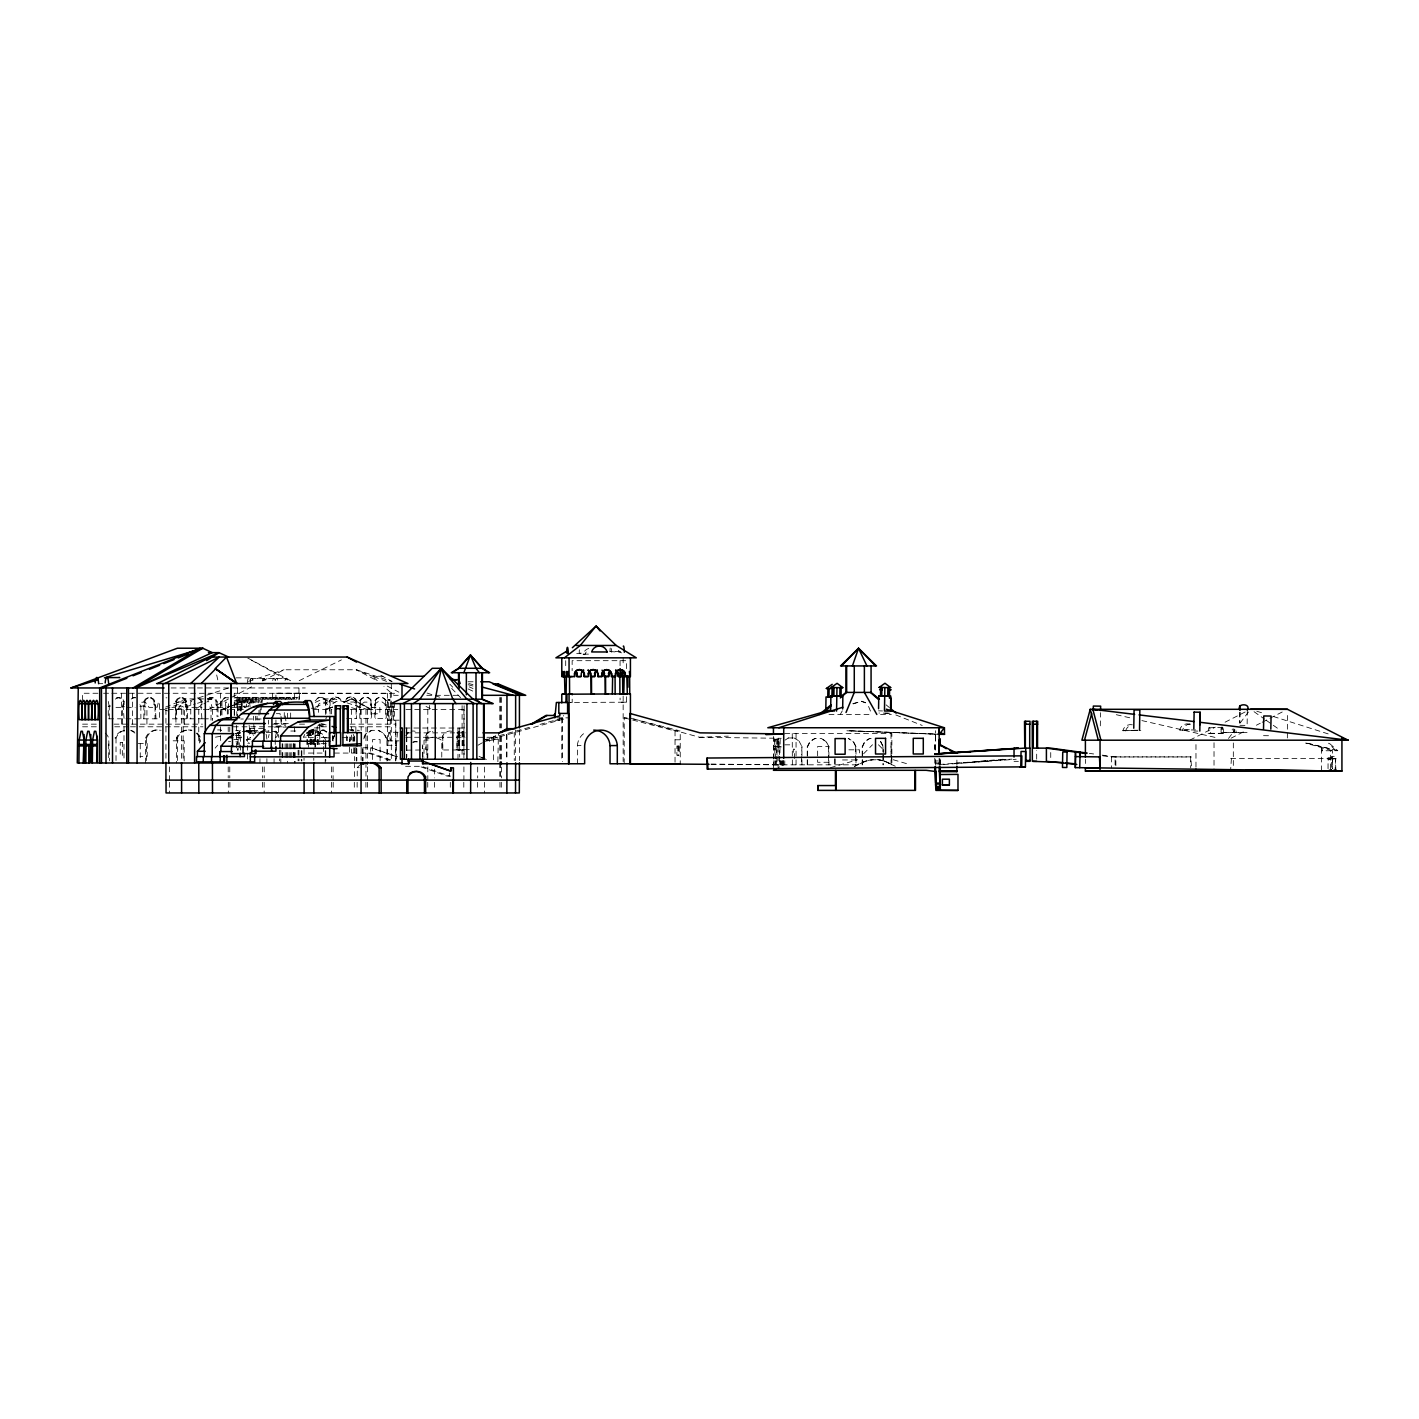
<?xml version="1.0" encoding="UTF-8"?>
<svg xmlns="http://www.w3.org/2000/svg" width="1419" height="1419" viewBox="0 0 1419 1419"><rect width="100%" height="100%" fill="white"/><g stroke="black" fill="none" stroke-linecap="round" stroke-linejoin="round"><path stroke-width="0.75" stroke-dasharray="5 3.75" d="M935.742 765.338L935.493 758.775M935.564 750.012L935.511 733.623L935.511 738.66L935.547 737.508M935.511 733.109L935.511 730.679M939.254 765.32L939.254 758.952M939.875 764.912L939.875 758.456M940.158 765.338L939.963 760.141M939.91 760.779L939.91 758.775M956.903 765.072L956.903 758.456M1036.686 759.13L1036.686 750.332M1085.393 763.493L1085.393 759.254M1195.969 767.076L1195.969 742.19M1214.025 765.231L1214.025 742.243M1231.408 758.562L1230.663 769.506M1233.324 765.462L1233.324 742.297M1321.568 770.819L1321.586 746.039L1322.473 750.775L1321.568 750.775L1337.798 750.704L1328.752 742.811M1330.596 768.921L1330.596 750.775L1332.441 750.704L1332.441 768.743M935.511 736.833L935.511 734.368M1287.352 737.986L1287.459 713.722M1328.042 768.672L1328.078 757.746L1332.441 757.764L1332.352 768.743M1331.448 767.377L1331.519 756.327L1335.918 756.345L1335.119 769.506M1331.944 759.981L1331.962 757.764M1100.31 725.854L1100.576 712.71M1239.904 712.178L1239.745 723.122L1239.993 712.178M1247.319 710.085L1247.124 725.411L1239.816 725.304M776.938 754.873L777.364 739.068M775.377 758.828L775.767 739.157L781.78 739.068M773.798 758.704L774.224 739.494L778.942 739.494L779.368 754.606M778.215 746.447L778.623 739.494M387.777 745.277L388.682 732.275L398.171 732.275M387.618 702.494L387.937 699.478L392.584 699.478M122.371 707.354L123.985 702.05M228.654 703.735L228.406 707.354L225.887 701.784L225 707.354L212.016 707.354L211.307 703.966L208.682 701.784M234.454 714.91L235.182 697.368L287.773 697.368L288.412 699.461L289.121 697.332L297.476 697.368L298.114 699.461M241.993 708.755L242.72 697.368M247.509 702.866L248.396 697.368M250.826 702.866L251.713 697.368M251.819 702.866L252.688 697.368M235.962 697.368L236.849 702.866L254.373 702.866L255.172 697.368M255.136 702.866L256.023 697.368M258.595 702.866L259.482 697.368L260.209 702.866M261.947 702.866L262.834 697.368M459.064 731.902L458.869 750.19M462.576 731.902L462.399 750.19M463.463 731.902L463.286 750.19M780.184 739.157L779.776 758.828M497.874 761.701L498.406 732.86M554.882 720.284L559.246 720.284L559.778 715.868M352.391 731.104L352.746 729.792M397.426 732.275L396.54 745.277L387.529 745.277L387.529 760.779M310.726 732.31C311.258 726.315 319.701 730.288 317.005 735.645L317.129 726.847L326.53 726.794M389.356 700.72L389.835 699.691L390.065 700.755M318.601 735.645L318.814 732.328L321.297 731.672A2.519 2.466 -90 0 1 325.891 731.672L326.672 732.257M317.732 735.645L319.577 735.645L319.789 732.328L321.297 731.672M158.201 703.114L157.119 707.354L148.924 707.354L147.576 704.143L144.72 702.21L141.297 702.21M238.41 697.368L237.683 710.795M239.474 697.368L238.764 710.795M241.638 697.368L240.751 710.937M244.955 697.368L244.068 706.91M245.948 697.368L245.061 706.91M258.524 697.368L257.637 702.866L256.821 697.368M262.072 697.368L261.185 702.866L260.28 697.368M264.892 699.461L265.53 697.368M265.743 699.461L266.382 697.368L266.967 699.461M268.297 699.461L268.936 697.368M269.184 699.461L269.841 697.368L270.373 699.461M271.756 699.461L272.395 697.368M272.608 699.461L273.246 697.368L273.832 699.461M275.215 699.461L275.854 697.368M276.066 699.461L276.705 697.368L277.273 699.461M278.692 699.461L279.33 697.368M279.508 699.461L280.146 697.368M282.026 699.461L282.665 697.368M282.984 699.461L283.64 697.368M285.237 699.709L285.893 697.598L290.984 697.598L291.622 699.709M286.336 699.461L286.975 697.368M289.547 699.709L290.185 697.598M291.746 699.461L292.385 697.368M292.775 699.443L293.431 697.332M296.039 699.461L296.677 697.368M317.643 707.354L318.672 704.161L321.35 702.192L324.685 702.192L327.363 704.161L328.392 707.354L331.674 707.354M312.925 729.543L312.091 735.645M315.869 729.543L315.036 735.645M363.938 737.295L365.392 734.12L371.246 730.342L378.749 730.342L384.602 734.12L387.493 740.487L384.035 734.12L378.181 730.342M363.778 738.891L365.96 734.12L371.796 730.342M862.202 764.823L862.202 746.784L864.721 741.498L869.67 738.377L873.554 738.377M862.504 764.823L862.504 746.784L865.022 741.498L869.953 738.377M303.311 737.437L304.766 734.403M334.919 734.386L331.869 740.487L334.707 735.911M807.234 764.823L807.234 746.784L809.93 741.481L814.967 738.377L821.193 738.377L826.248 741.481L828.927 746.784L825.947 741.481L820.909 738.377M807.535 764.823L807.535 746.784L810.214 741.481L815.269 738.377M840.243 714.484L842.318 710.813M309.466 731.051L309.023 737.117L304.038 737.117M1228.499 738.465L1234.991 729.863M1240.171 722.998L1249.252 710.954M177.552 709.5L185.8 698.893L211.981 698.893L206.819 702.068M934.784 749.338L934.784 744.922L936.983 742.385M246.267 740.505L253.859 734.865M275.197 738.341L279.029 734.031M863.621 753.755L872.508 744.744M332.826 703.806L335.824 701.607L339.531 701.607M785.079 740.115L788.432 737.969M306.202 733.499L310.459 730.82M196.496 708.436L205.099 703.132M235.891 733.641L244.334 731.246M478.043 745.223L483.79 741.924M485.724 740.807L493.404 736.408M495.781 735.627L486.398 741.02L497.874 739.051L485.067 741.392M783.412 760.407L783.412 764.823L778.091 767.768L778.144 735.645M235.306 733.942L238.676 732.115L244.742 732.115M208.433 709.5L252.972 686.069M262.657 680.96L283.96 669.768L356.275 669.768L391.679 681.404M1231.089 738.182L1244.694 731.211M1256.365 725.233L1260.249 723.247M1262.2 722.253L1268.036 719.273M1269.97 718.262L1283.592 711.291M1189.849 740.115L1215.303 727.167M1225.094 722.182L1246.627 711.221M299.178 680.694L341.411 659.888M854.806 766.242C864.703 759.715 879.053 756.824 890.05 763.759M315.249 702.423L322.858 698.893L334.742 698.893L344.977 702.21M854.309 766.491L865.679 761.098L871.816 759.75M343.93 702.157L352.391 698.893L371.53 709.5L351.557 698.893L343.451 702.157M315.55 707.052L334.742 698.893M223.439 709.5L248.964 698.893L254.746 702.068M344.498 702.157L352.391 698.893M165.651 707.052L185.8 698.893M231.971 705.42L221.878 709.5L248.964 698.893L254.267 702.068M233.993 704.604L248.964 698.893M325.199 709.5L331.283 707.052M1331.483 758.58L1328.078 759.874L1335.918 758.597L1331.483 758.58L1335.35 758.562L1335.864 769.595M165.243 708.808L229.807 687.576M248.556 681.404L283.96 669.768M853.138 703.913L861.404 701.27L865.555 702.582M176.825 709.5L195.432 703.877M197.507 703.256L205.773 700.773M207.83 700.152L211.981 698.893M830.434 767.697L857.679 759.75M852.89 703.664L861.404 701.27L865.448 702.866M529.482 727.326L485.067 739.618L489.431 739.618L566.27 718.351M540.071 724.382L563.645 717.854L563.645 715.46M242.223 731.53L258.081 730.359M275.836 726.209L285.521 725.34M246.214 730.945L249.975 730.359M215.422 737.153L223.049 735.982M954.544 763.369L1003.747 759.2M965.984 762.872L1009.033 759.236M939.165 764.504L1011.836 759.13M943.28 764.522L1016.199 759.236M1133.816 730.235L1137.666 730.288M624.183 763.759L624.183 717.854L629.397 717.854L699.532 737.277L728.319 736.142M1193.876 731.033L1197.867 731.087M1132.327 724.807A8.088 7.875 -84.7 0 0 1122.837 730.696L1138.02 730.288M1122.837 730.696L1140.823 730.554M1179.686 729.951L1182.506 730.217A8.088 7.875 -84.7 0 1 1191.995 724.311L1189.175 724.045A8.088 7.875 -84.7 0 0 1179.686 729.951L1192.687 729.597M1182.506 730.217L1195.507 729.863M1208.97 727.787L1221.475 727.468M1221.865 727.042A8.088 1.366 88.6 0 0 1221.032 732.559L1236.162 732.594A8.088 1.366 88.6 0 0 1235.736 728.976M1223.249 733.339L1210.744 733.641A8.088 1.366 88.6 0 0 1209.307 727.557A8.088 1.366 88.6 0 0 1208.119 733.304L1223.249 733.339A8.088 1.366 88.6 0 0 1221.812 727.255A8.088 1.366 88.6 0 0 1220.624 732.984M1221.032 732.559L1247.177 732.612L1232.047 732.576A8.088 1.366 88.6 0 1 1232.331 729.047M565.755 702.476L626.542 702.192L626.506 693.873M98.62 683.692L102.753 683.674M588.761 648.483A8.088 7.982 -71.7 0 0 583.067 654.124L589.665 654.124M383.059 676.242L372.292 676.242L356.275 669.768L377.578 680.96M468.075 681.776L474.407 681.776M171.185 687.949L305.28 687.949M97.929 693.252L82.55 693.252L82.55 701.376M103.552 693.252L109.777 693.252M111.853 693.252L302.336 693.306L275.942 693.252L275.942 699.301M275.942 693.252L394.695 693.306M398.26 695.31L393.861 695.31L383.91 686.512M426.764 695.31L458.408 695.31M117.671 697.829L116.695 697.829A5.516 5.374 90 0 1 123.098 701.376L124.074 701.376L124.074 704.693L123.098 704.693L123.098 701.376M119.32 697.829L120.296 697.829M133.492 697.829L132.517 697.829A5.516 5.374 -90 0 1 135.16 697.829M147.647 697.829L148.623 697.829M150.272 697.829L151.248 697.829M165.97 697.829L166.945 697.829M179.362 697.829L180.337 697.829M181.987 697.829L182.962 697.829M209.675 697.829L210.651 697.829M212.318 697.829L213.293 697.829M224.752 697.829L225.727 697.829M234.454 700.543L241.993 700.543M356.666 700.631A6.19 6.137 -90 0 0 345.438 700.631L344.87 700.631A6.19 6.137 -90 0 1 356.098 700.631L356.666 718.369L346.75 718.369M359.805 700.631L360.373 700.631A6.297 6.244 -90 0 1 371.565 700.631L371.565 718.369L359.805 718.369L359.805 700.631A6.297 6.244 -90 0 1 370.998 700.631L371.565 700.631M374.9 700.631L375.467 700.631A6.084 6.031 -90 0 1 386.234 700.631L386.234 718.369L374.9 718.369L374.9 700.631A6.084 6.031 -90 0 1 385.684 700.631L386.234 700.631M326.281 700.755A5.978 5.924 -90 0 0 315.515 700.755L314.947 700.755A5.978 5.924 -90 0 1 325.714 700.755L326.281 718.369M329.545 700.755L330.095 700.755A6.226 6.173 -90 0 1 341.429 700.755L340.862 700.755A6.226 6.173 -90 0 0 329.545 700.755L329.545 713.97M143.869 718.812L143.869 701.376L144.844 701.376A5.516 5.374 -90 0 1 155.026 701.376L156.001 718.812M143.869 701.376A5.516 5.374 90 0 1 154.05 701.376L155.026 701.376M175.601 718.812L175.601 701.376L176.577 701.376A5.516 5.374 90 0 1 186.74 701.376L187.716 718.812M175.601 701.376A5.516 5.374 -90 0 1 185.765 701.376L186.74 701.376M191.742 701.376L190.767 701.376L190.767 718.812M200.93 701.376L201.906 701.376L201.906 704.693L200.93 704.693L200.93 701.376A5.516 5.374 -90 0 0 197.152 697.829L198.128 697.829A5.516 5.374 -90 0 1 201.906 701.376M207.351 699.106A5.516 5.374 90 0 1 216.078 701.376L217.054 701.376L218.029 706.378L218.029 716.737M220.974 701.376L221.949 701.376A5.516 5.374 -90 0 1 228.353 697.829L227.377 697.829A5.516 5.374 90 0 0 220.974 701.376L220.974 716.63M350.635 702.015L354.076 702.015L356.861 704.055L357.925 707.354L360.603 707.354L361.65 704.108L364.381 702.121L367.752 702.121L370.483 704.108L371.53 707.354L373.995 707.354L375.13 703.859L378.075 701.696L381.729 701.696L384.673 703.859L385.808 707.354L390.314 707.354M626.542 702.192L620.103 702.192L620.085 698.024M570.509 702.476L572.194 702.476L572.141 694.157M237.204 704.374L241.461 704.374M154.05 701.376L154.05 704.693L155.026 704.693M185.765 701.376L185.765 704.693L186.74 704.693M216.078 701.376L216.078 704.693L217.054 704.693M109.245 718.812L109.245 706.378L108.27 706.378L108.27 718.812L125.049 718.812M139.896 706.378L140.871 706.378L140.871 718.812M154.05 704.693L156.001 706.378M185.765 704.693L187.716 706.378M216.078 704.693L218.029 706.378M393.595 706.893L387.422 706.91L387.422 720.178L400.14 720.178M115.95 707.354L124.287 707.354M126.362 707.354L135.142 707.354M171.841 707.354L174.945 707.354L175.991 704.019L178.759 701.962L182.182 701.962L184.949 704.019L186.013 707.354L201.959 707.354M231.12 707.354L236.796 707.354L237.505 702.281A12.132 2.678 90 0 1 241.177 702.281L241.886 707.354L245.948 707.354L247.03 701.625L248.609 703.771M370.927 707.602L379.866 707.602L379.866 713.775L370.927 713.775M311.275 708.223L318.424 708.223L318.424 712.338M159.602 709.5L243.323 709.5M313.794 709.5L331.922 709.5M350.387 709.5L397.799 709.5M405.976 709.5L465.006 709.5M884.906 713.225L890.955 713.225L878.982 713.03M276.35 713.668L280.057 713.668L281.476 725.34M828.98 714.484L872.614 714.484M880.525 714.484L891.345 714.484M557.082 717.854L568.026 717.854M125.954 718.812L159.567 718.812L159.567 701.376M172.338 718.812L202.882 718.812M203.396 718.812L212.46 718.812M240.751 719.007L243.323 719.007M247.509 719.007L261.167 719.007M274.098 723.566L281.476 723.566M288.341 723.566L281.813 723.566A37.976 7.13 90 0 0 280.927 715.868M82.55 724.151L97.929 724.151M114.017 724.151L202.349 724.151M272.554 724.151L286.017 724.151M299.515 724.151L306.149 724.151M319.115 724.151L325.909 724.151M350.103 724.151L394.695 724.151M82.568 726.794L98.071 726.794M114.726 726.794L129.094 726.794M130.442 726.794L202.935 726.794M233.248 726.794L285.84 726.794M350.103 726.794L390.314 726.794L390.314 740.86L389.409 732.275M274.222 727.078L290.381 727.078M314.397 727.894L319.772 727.894M405.125 728.018L464.084 728.018M249.868 728.603L265.53 728.603M348.435 729.792L359.326 730.342M154.192 730.271L155.168 730.271M185.038 730.271L186.013 730.271M220.548 730.271L221.524 730.271A12.771 12.469 90 0 0 217.55 729.951M322.042 730.146L324.171 730.146M351.894 730.146L350.919 730.146A2.519 2.466 -90 0 1 351.965 730.696M309.892 730.82L317.164 730.82L322.84 734.403L325.785 740.487M244.086 731.104L248.396 731.104M249.425 731.033L255.172 731.033A13.48 2.98 90 0 0 252.476 734.084M264.803 731.175L269.113 731.175A13.711 3.033 -90 0 0 267.677 731.175M290.789 731.033L296.411 731.033M308.225 731.051L316.526 731.051M624.183 717.854L675.036 730.945L680.233 730.945L680.233 763.759M415.146 731.228L414.845 731.228A7.787 7.769 -90 0 0 411.244 731.228M271.88 731.548L276.191 731.548M320.322 731.672A2.519 2.466 -90 0 1 324.916 731.672L325.891 731.672M406.189 731.796L406.526 735.468M246.764 732.115L258.897 732.115M306.681 732.31L317.005 732.31M266.169 732.594L278.284 732.594M406.384 732.86L454.577 732.86M456.776 732.86L465.538 732.86M318.601 733.18L319.577 733.18M235.341 733.641L242.028 733.641M250.312 733.641L254.64 733.641M784.778 733.552L891.859 733.552L891.859 764.823M235.536 735.397L242.028 735.397A34.18 33.577 -90 0 0 236.299 735.787M306.681 735.645L317.2 735.645M427.154 759.236L427.154 749.587L425.806 749.587L426.108 735.787A5.694 5.676 -90 0 1 433.15 731.583M451.774 731.228A7.787 7.769 -90 0 0 442.817 735.787L442.515 749.977L457.131 749.977L457.131 735.787L456.847 749.977M1263.513 735.663L1270.732 735.751M405.834 737.277L436.52 737.277M438.702 737.277L454.045 737.277M456.244 737.277L465.006 737.277M478.15 737.277L484.73 737.277M486.93 737.277L497.874 737.277M236.689 737.632L244.778 737.632M308.473 737.437L317.413 737.437M321.262 737.508L326.636 737.508M342.281 737.649L349.446 737.649L349.446 741.765M330.077 737.827L323.55 737.827L323.55 744.354M788.13 737.969L794.392 737.969M124.677 730.271A12.771 12.469 -90 0 0 116.021 738.057L115.045 738.057A12.771 12.469 -90 0 1 123.701 730.271M145.536 762.996L145.536 738.057L146.512 738.057A12.771 12.469 -90 0 1 161.092 730.271M176.399 738.057L177.357 738.057A12.771 12.469 90 0 1 191.937 730.271L190.962 730.271A12.771 12.469 90 0 0 176.399 738.057L176.399 762.996M196.23 733.091A12.771 12.469 90 0 1 199.618 738.057L200.593 738.057L200.593 741.977M233.78 739.459L238.073 739.459A12.966 2.856 -90 0 1 241.549 730.696L235.802 730.696A12.966 2.856 -90 0 1 239.261 739.459L239.261 750.154M246.179 739.459L250.471 739.459M675.036 739.796L680.233 739.796M173.153 740.807L184.168 740.807L184.168 760.974M387.777 740.86L399.058 740.86M228.565 741.605L230.605 741.605M235.838 741.835L237.718 741.835L237.718 750.349M138.317 743.538L147.204 743.538L147.204 756.469L140.091 756.469M308.473 743.591L317.413 743.591M321.262 743.68L326.636 743.68M105.272 733.091A12.771 12.469 90 0 1 108.678 738.057L109.671 760.886M784.778 744.833L792.352 744.833M577.373 763.759L577.373 745.578L581.01 745.578M423.004 757.143L422.49 746.11L422.49 759.36M773.798 746.447L779.368 746.447M775.377 746.802L780.929 746.802M801.93 764.823L801.93 746.589L801.629 754.695M855.994 746.784L853.44 741.498L848.172 738.377L853.138 741.498L855.994 746.784L855.994 764.823M880.454 741.498L883.257 746.784L883.257 752.797M891.043 746.625L891.593 764.823M776.938 746.908L781.39 746.908M362.838 747.76L371.281 747.76L397.48 756.735M456.067 749.64L469.228 749.64M420.503 749.977L406.526 750.154M848.881 749.817L859.524 749.817L859.524 753.879M458 750.19L463.818 750.19M308.349 753.063L325.731 753.063M334.423 753.063L370.643 753.063L392.815 760.655M1191.428 765.817L1190.683 756.877L1115.103 756.877L1115.103 765.728M1102.829 755.813L1111.52 756.983L1191.428 756.983M1230.663 758.562L1335.864 758.562M842.496 759.945L859.524 759.945M878.113 759.75L884.463 761.098M1014.035 761.329L1018.381 761.329M828.873 762.269L817.646 762.269L817.646 746.5L828.873 746.5L828.927 764.823M935.493 762.996L939.892 762.996M773.444 764.823L856.437 764.823M405.586 766.313L421.762 766.313L449.539 776.104L449.539 772.575M357.233 775.98L357.233 767.679L359.184 767.679M450.71 776.104L447.162 776.104L419.368 766.313M610.223 648.04A8.088 0.905 -89.9 0 0 609.975 651.534L622.569 651.552M609.975 651.534L620.121 652.279M576.717 653.627L580.921 653.645A8.088 0.905 -89.9 0 0 580.708 649.955M236.157 677.856L249.46 677.874M250.932 678.548L286.78 678.459M711.203 764.327L783.714 764.823L783.714 760.407M710.972 764.078L783.412 764.823M699.532 737.277L781.213 738.306M324.916 731.672L326.849 731.707M878.538 710.83L882.494 710.954M849.538 730.785L935.671 733.995M846.912 730.785L939.183 734.332M850.974 730.82L936.983 734.244M1208.119 733.304L1210.744 733.641M1089.349 753.383L1093.641 753.968M1102.226 755.139L1115.848 756.983L1115.848 765.817M1116.292 714.697L1131.227 718.12M1141.887 720.586L1216.544 737.738M1306.58 743.113L1337.798 750.704L1335.847 750.775L1328.61 743.201M1307.91 743.308L1329.177 748.611L1332.441 750.704L1305.515 743.059M326.228 724.949L319.772 723.477L319.772 744.496M318.654 724.737L326.938 726.83M317.874 725.446L326.246 727.397M633.619 718.954L678.122 730.413M468.749 683.532L472.988 684.65M468.164 684.721L474.549 686.477M893.26 759.75L910.022 764.646M322.858 698.893L335.168 702.636M351.575 707.62L357.73 709.5M1256.773 711.221L1262.999 713.189M1273.375 716.489L1329.372 734.279M347.016 702.866L367.486 709.5M427.084 693.057L439.588 697.155M583.067 654.124L584.876 654.727A8.088 7.982 -71.7 0 1 586.987 651.144M396.859 756.735L370.643 747.76L370.643 753.063M368.248 753.063L390.438 760.655M386.607 681.368L372.292 676.242L377.277 680.641M895.85 714.963L922.208 725.446M580.921 653.645L579.183 652.9A8.088 0.905 -89.9 0 1 579.431 649.423M469.157 686.849L473.024 688.534M884.25 761.098L895.283 766.242M468.181 688.96L473.981 691.674M481.892 757.232L489.183 761.045M479.037 756.292L484.5 759.13M387.263 686.069L398.881 692.17M426.002 706.431L431.802 709.5M247.757 658.079L290.593 680.748M380.895 675.391L392.141 681.492M251.535 660.225L289.618 681.422M248.13 698.893L253.682 702.068M351.557 698.893L369.969 709.5M316.597 730.82L322.29 734.403L323.745 737.437M794.09 737.969L799.411 741.179M1254.041 711.699L1264.542 719.114M1266.298 720.355L1271.53 724.062M1273.286 725.286L1278.537 728.994M618.276 650.416L621.451 652.882M886.077 704.835L889.411 707.584M878.432 744.744L882.884 749.25M451.65 688.392L460.607 697.651M449.841 684.189L452.732 687.186M309.289 731.051L309.75 735.645M200.93 704.693L201.906 718.812M139.896 704.693L140.871 706.378M123.098 704.693L124.074 718.812M109.245 706.378L108.27 701.376M353.207 734.386L354.732 737.437M880.738 741.498L883.257 746.784M799.11 741.179L801.93 746.589M352.994 729.792L353.349 731.104M313.191 729.543L314.06 735.645M311.825 729.543L312.694 735.645M868.57 706.467L871.869 714.484M294.212 697.332L294.85 699.443M293.165 697.368L293.804 699.461M289.919 697.332L290.558 699.443M286.673 697.598L287.312 699.709M284.421 697.368L285.059 699.461M283.463 697.368L284.102 699.461M280.944 697.368L281.583 699.461M280.111 697.368L280.767 699.461M277.503 697.368L278.142 699.461M274.044 697.368L274.683 699.461M270.621 697.368L271.26 699.461M267.18 697.368L267.819 699.461M263.632 697.368L264.271 699.461M262.87 697.368L263.508 699.461M255.97 697.368L256.857 702.866M253.487 697.368L254.373 702.866M252.511 697.368L253.398 702.866M250.063 697.368L250.95 702.866M246.746 697.368L247.509 706.91M245.753 697.368L246.64 706.91M243.5 697.368L244.387 706.91M242.436 697.368L243.323 706.91M240.272 697.368L241.159 710.937M239.208 697.368L240.095 710.937M216.681 674.983L218.136 681.404M388.203 699.478L388.416 700.614M310.371 730.093L310.992 735.645M774.543 739.494L774.951 758.704M249.141 725.375L249.655 730.359M776.122 739.157L776.512 758.828M777.701 739.068L778.091 746.908M462.754 731.902L462.931 750.19M459.224 731.902L459.401 750.19M458.337 731.902L458.532 750.19M253.788 724.258L254.178 728.603M935.564 740.097L935.529 737.224M934.784 744.922L935.121 750.616M935.919 763.954L935.742 760.939L940.158 760.939L940.336 763.954L935.547 763.936L935.547 759.573M939.963 759.573L939.963 763.936M1190.683 756.877L1190.683 767.945M1111.52 756.983L1111.52 768.016M1050.734 752.531L1050.734 759.13M939.147 758.26L939.147 764.823M934.784 758.189L934.766 764.823M890.99 733.552L891.043 764.823M883.257 754.802L883.257 764.823M882.955 746.784L882.955 752.797M882.955 754.802L882.955 764.823M855.692 746.784L855.692 764.823M835.082 758.81L835.082 764.823M834.78 758.81L834.78 764.823M828.643 746.784L828.643 764.823M801.629 756.717L801.629 764.823M796.059 733.552L796.059 764.823M794.534 758.526L794.534 749.179L793.327 749.179L793.327 754.784M792.245 733.552L792.352 764.823M784.778 760.832L784.778 764.823M782.845 760.655L782.845 764.823M782.49 760.85L782.49 764.823M781.337 760.85L781.337 764.823M780.876 760.779L780.929 764.823M780.592 760.779L780.592 764.823M779.776 760.815L779.776 764.823M779.368 756.646L779.368 764.823M776.938 756.859L776.938 764.823M776.512 760.815L776.512 764.823M775.377 760.815L775.377 764.823M774.951 760.744L774.951 764.823M773.798 760.744L773.798 764.823M773.444 736.479L773.444 770.304M678.193 746.075L678.193 755.263M678.016 746.075L678.016 755.263M675.036 730.945L675.036 763.759M626.506 668.633L626.506 660.686L572.141 660.686L572.141 670.619M623.154 657.831L623.154 666.167M623.154 696.037L623.154 761.577M620.068 660.686L620.068 666.646M565.702 660.686L565.702 668.633M562.616 717.659L562.616 761.577M561.782 718.103L561.782 761.595M559.246 717.854L559.246 720.284M519.425 730.093L519.425 760.549M515.629 730.093L515.629 760.549M514.263 732.275L514.263 760.549M506.955 734.457L506.955 760.549M506.548 734.457L506.548 760.549M501.386 697.474L501.386 727.929M501.386 736.621L501.386 764.894M501.386 767.076L501.386 777.949M501.315 782.259L501.315 790.826M500.127 697.474L500.127 727.929M500.127 736.621L500.127 760.549M500.127 762.73L500.127 777.949M500.02 697.474L500.02 727.929M500.02 736.621L500.02 760.549M500.02 762.73L500.02 777.949M499.949 782.259L500.02 790.826M493.51 737.277L493.51 761.701M489.431 739.618L489.431 741.392M484.518 767.076L484.518 777.949M484.464 782.259L484.464 792.955M477.689 767.076L477.689 777.949M477.635 782.259L477.635 790.826M464.119 705.757L464.084 757.161M463.907 709.5L463.907 758.048M463.907 766.881L463.907 780.113M463.8 782.259L463.8 790.826M462.097 705.651L462.097 757.161M459.685 728.018L459.685 757.161M457.982 728.018L457.982 759.236M450.302 782.259L450.302 790.826M442.817 735.787L442.817 749.977M441.77 757.143L441.77 740.399A14.846 14.829 -90 0 0 424.015 740.399L424.015 757.143M434.64 769.08L434.64 777.914M434.569 782.259L434.569 790.826M429.46 705.438L429.46 709.5M427.811 709.5L427.811 758.048M427.811 766.881L427.811 780.113M427.74 782.259L427.74 790.826M426.853 749.587L426.853 757.303M426.108 735.787L426.108 749.587M406.81 728.018L406.81 757.161M406.543 728.018L406.543 759.236M396.291 745.277L396.291 762.996M394.571 702.547L394.571 720.178M393.435 706.893L393.435 720.178M392.903 702.494L392.903 720.178M391.804 706.91L391.804 720.178M391.307 683.532L391.307 760.85M390.314 724.151L390.314 693.306L299.515 693.306L299.515 699.922M389.054 706.893L389.054 720.178M388.522 702.494L388.522 720.178M387.493 693.306L387.493 724.151M387.493 726.794L387.493 740.487M386.926 740.487L386.926 760.956M385.684 700.631L385.684 718.369M380.097 760.868L380.097 739.583L372.576 739.583L372.576 760.868M375.467 700.631L375.467 718.369M370.998 700.631L370.998 718.369M367.539 709.5L367.539 764.664M367.539 766.881L367.539 780.113M367.468 782.259L367.468 790.826M365.978 709.5L365.978 760.265M365.978 762.464L365.978 777.914M365.907 782.259L365.907 790.826M363.051 748.664L363.051 760.956M362.484 748.664L362.484 760.956M361.153 709.5L361.153 730.448M361.153 747.228L361.153 760.389M360.373 700.631L360.373 718.369M357.127 782.259L357.127 790.826M356.825 748.664L356.825 760.956M356.258 748.664L356.258 760.956M356.098 700.631L356.098 718.369M355.867 726.847L355.867 735.024M355.867 747.228L355.867 753.063M354.697 737.064L354.697 741.126M354.413 747.76L354.413 760.708M354.413 762.854L354.413 777.967M354.307 782.259L354.307 790.826M354.023 737.064L354.023 741.126M353.774 747.76L353.774 753.063M353.455 737.064L353.455 741.126M352.888 737.064L352.888 741.126M351.398 709.5L351.398 730.767M351.398 735.024L351.398 741.037M351.398 749.055L351.398 753.063M350.387 737.064L350.387 741.126M349.713 737.064L349.713 741.126M349.482 747.228L349.482 753.063M347.283 736.692L347.283 740.771M346.431 735.645L346.431 741.428M333.093 735.982L333.093 742.598M333.093 766.881L333.093 780.113M333.199 782.259L333.199 790.826M332.56 735.645L332.56 743.361M331.638 782.259L331.638 792.955M331.532 709.5L331.532 713.899M331.532 766.881L331.532 777.914M330.095 700.755L330.095 713.97M325.714 700.755L325.714 718.369M325.785 742.527L325.785 748.664M325.785 750.722L325.785 760.956M325.217 742.527L325.217 748.664M325.217 750.722L325.217 762.996M323.55 746.536L323.55 753.063M318.707 739.512L318.707 745.294M317.732 739.512L317.732 745.294M317.129 739.512L317.2 745.294M315.621 735.645L315.621 741.428M315.621 743.361L315.621 747.228M315.373 735.645L315.373 741.428M314.876 735.645L314.876 741.428M314.876 743.361L314.876 747.228M314.255 739.512L314.255 745.294M313.794 729.047L313.794 735.645M313.794 749.427L313.794 760.389M313.546 739.512L313.546 745.294M312.889 739.512L312.889 745.294M311.932 739.512L311.932 745.294M311.187 739.512L311.187 745.294M310.832 729.969L310.832 744.496M310.566 739.512L310.566 745.294M309.945 739.512L309.945 745.294M308.349 733.002L308.349 737.117M308.349 743.184L308.349 747.228M307.781 732.31L307.781 735.645M307.621 739.512L307.621 745.294M306.876 739.512L306.876 745.294M304.038 749.427L304.038 760.389M301.839 750.722L301.839 760.956M301.289 750.722L301.289 760.956M298.948 687.949L298.948 699.869M298.948 750.225L298.948 760.868M298.096 750.154L298.096 760.85M295.134 743.84L295.134 762.996M294.638 693.252L294.638 699.869M294.549 726.794L294.549 733.18M294.549 743.84L294.567 762.996M293.786 743.751L293.786 760.85M293.414 743.751L293.414 760.85M291.8 743.751L291.8 760.85M290.664 712.977L290.664 718.99M290.292 743.84L290.292 760.868M289.104 743.751L289.104 760.85M287.418 713.225L287.418 719.238M287.489 743.751L287.489 762.996M286.461 743.751L286.461 760.85M285.13 743.751L285.13 760.85M284.279 712.569L284.279 719.007M282.771 743.84L282.771 760.868M282.15 743.751L282.15 760.85M280.82 750.154L280.82 762.996M279.543 750.154L279.543 760.85M278.443 726.794L278.443 737.437M275.942 719.947L275.942 724.151M275.233 739.459L275.233 745.88M274.08 758.722L274.08 762.996M272.554 693.252L272.554 701.305M268.404 720.178L268.404 724.151M266.896 758.722L266.896 762.996M264.218 766.881L264.218 777.914M264.147 782.259L264.147 792.955M262.657 766.881L262.657 777.914M262.586 782.259L262.586 790.826M261.167 704.888L261.167 710.937M260.209 708.932L260.209 714.981M259.961 758.722L259.961 762.996M259.003 710.245L259.003 720.178M257.034 716.205L257.034 720.178M255.562 716.205L255.562 720.178M254.64 728.603L254.64 735.113M253.593 716.205L253.593 720.178M250.312 728.603L250.312 737.986M250.063 706.91L249.176 697.368L248.378 706.91M247.615 759.005L247.349 739.459A13.48 2.98 -90 0 1 252.139 734.084M240.574 750.154L240.574 739.459A13.551 2.998 -90 0 1 241.39 734.12M238.073 739.459L238.073 750.154M237.558 687.949L237.558 718.812M236.849 702.866L236.796 715.744M236.583 725.428L236.583 749.746M234.224 693.252L234.224 718.812M229.772 727.149L229.772 731.565M229.772 766.881L229.772 777.914M229.878 782.259L229.878 790.826M228.211 709.5L228.211 713.899M228.211 727.149L228.211 731.565M228.211 766.881L228.211 777.914M228.317 782.259L228.317 792.955M227.324 714.218L227.324 708.258A5.445 1.206 -90 0 0 225.355 708.258L225.355 714.218M221.949 701.376L221.949 716.63M220.495 693.252L220.495 715.744M220.495 726.794L220.495 741.694M217.054 706.378L217.054 716.737M212.424 709.5L212.424 720.533M211.023 720.178L211.023 708.258A5.445 5.321 -90 0 0 207.688 706.059M199.618 738.057L199.618 743.946M198.766 709.5L198.766 742.598M186.74 706.378L186.74 718.812M184.612 724.151L184.612 708.258A5.445 5.321 90 0 0 175.938 708.258L175.938 724.151M183.157 709.5L183.157 760.265M181.543 709.5L181.543 760.673M177.357 738.057L177.357 762.996M176.577 701.376L176.577 718.812M169.606 782.259L169.606 792.955M169.5 766.881L169.5 780.113M165.934 709.5L165.934 760.194M155.026 706.378L155.026 718.812M146.92 724.151L146.92 708.258A5.445 5.321 -90 0 0 139.701 706.822M146.512 738.057L146.512 762.996M144.844 701.376L144.844 718.812M140.25 743.946L140.25 760.886M132.606 693.252L132.606 724.151M124.003 726.794L124.003 760.868M122.619 724.151L122.619 708.258A5.445 1.206 90 0 1 124.251 706.822M121.484 693.252L121.484 724.151M116.021 738.057L116.021 762.996M108.695 743.946L108.695 760.886M262.497 680.623A8.088 1.791 -89.9 0 1 265.016 680.606M250.116 680.623A8.088 1.791 -89.9 0 1 252.653 680.606M611.5 648.589A8.088 0.905 -89.9 0 1 611.713 652.261M1222.575 727.149A8.088 1.366 88.6 0 1 1223.657 732.913M1233.519 732.257A8.088 1.366 88.6 0 1 1233.803 728.727M1125.657 730.962A8.088 7.875 -84.7 0 1 1131.103 725.162M1234.246 729.295A8.088 1.366 88.6 0 1 1234.672 732.931M285.042 680.535A8.088 1.791 -89.9 0 1 287.578 680.517M272.679 680.535A8.088 1.791 -89.9 0 1 275.197 680.517M215.174 748.132A34.18 33.577 -90 0 1 217.763 745.223M285.254 715.868A37.976 7.13 90 0 1 286.141 723.566M108.678 706.059A5.445 5.321 90 0 1 110.682 706.059M247.988 743.627A6.368 1.401 90 0 1 249.389 743.627M274.736 731.548A14.722 3.246 -90 0 1 278.142 737.578M246.959 731.104A13.551 2.998 -90 0 1 250.276 737.508M255.083 733.925A13.693 3.033 90 0 1 257.85 730.785M266.08 734.155A13.711 3.033 90 0 1 266.896 739.459M268.475 737.578A14.722 3.246 -90 0 1 269.131 734.368M275.428 737.49A13.445 2.98 -90 0 1 278.745 731.016M165.58 710.28A7.432 7.237 90 0 1 167.584 710.901M145.536 738.057A12.771 12.469 -90 0 1 160.116 730.271M131.488 730.909A12.771 12.469 -90 0 1 134.876 733.091M130.601 730.271A12.771 12.469 -90 0 1 134.273 731.867M197.206 733.091A12.771 12.469 90 0 1 200.593 738.057M115.347 699.106A5.516 5.374 -90 0 1 124.074 701.376M131.169 699.106A5.516 5.374 -90 0 1 136.135 697.829M208.327 699.106A5.516 5.374 -90 0 1 217.054 701.376M425.806 735.787A5.694 5.676 -90 0 1 432.848 731.583M406.171 735.787A7.787 7.769 -90 0 1 408.317 732.86M405.887 735.787A7.787 7.769 -90 0 1 408.016 732.86M357.233 767.679A14.456 14.101 90 0 1 361.011 764.344M350.741 730.146A2.519 2.466 -90 0 1 352.941 730.696M247.261 683.515A8.088 1.791 -89.9 0 1 248.999 677.59A8.088 1.791 -89.9 0 1 250.72 683.497M577.373 745.578A16.478 16.354 -90 0 1 585.816 732.169M412.627 742.243A7.858 7.804 -90 0 1 416.92 741.835M413.16 742.243A7.858 7.804 90 0 1 417.434 741.835M422.241 744.869A7.858 7.804 90 0 1 423.004 746.11M860.198 763.759A28.983 28.983 0 0 1 890.156 763.759M275.197 680.712A8.088 1.791 -89.9 0 1 277.734 680.694M262.834 680.694A8.088 1.791 -89.9 0 1 265.371 680.677M458.053 733.357L458 735.716L463.818 735.716L463.623 731.902L458.177 731.902L458.053 733.357M332.489 707.052L326.76 709.5L332.685 707.052M122.336 742.403L120.225 742.403L120.225 755.564L122.336 755.564L122.336 742.403M679.311 746.075L676.898 746.075L676.898 755.263L679.311 755.263L679.311 746.075M395.777 760.85L395.777 720.178L395.688 760.85"/><path stroke-width="1.5" d="M935.742 787.385L940.141 787.314L935.742 787.385L935.493 767.023M935.813 775.501L935.795 788.432L940.212 788.432M935.742 777.009L935.813 770.96M939.875 782.153L939.165 767.023M939.201 753.152L939.201 744.319L956.849 753.152M939.875 767.076L939.892 783.093L935.493 783.093L934.784 767.023M939.875 745.241L939.875 738.607L939.981 746.057M940.158 787.385L939.892 767.023M940.318 790.259L940.265 789.301L935.848 789.301L935.919 790.418L957.985 790.418L940.318 790.259L940.229 770.96M942.393 785.062L942.393 779.191L949.382 779.191L949.382 785.062L942.393 784.902L949.382 785.062M939.254 771.688L956.903 771.688L956.849 766.384M957.985 790.418L957.985 774.384L940.336 774.526M1341.931 771.102L1085.393 771.085L1085.393 767.732L1341.931 771.102L1341.931 740.204M1085.393 757.143L1085.393 740.186M1100.027 771.102L1100.044 740.204M1195.969 769.151L1195.969 771.014L1233.324 771.085L1233.324 769.683M1214.025 771.049L1214.025 769.4M1332.636 770.943L1085.393 771.085M940.212 775.501L940.212 777.435L940.141 771.528M1079.717 767.679L1080.125 752.23L1079.859 756.646M1133.763 728.213L1134.083 709.855L1139.847 709.926L1139.51 730.324M1193.822 728.923L1194.124 712.125M1199.8 731.104L1200.119 712.214L1199.96 724.807M707.105 758.03L708.046 769.063L1020.775 766.899L1021.041 751.449L1025.653 751.52L1025.405 766.969L1019.906 766.899L1021.715 766.916L1021.857 755.884L1020.048 755.866L707.105 758.03L707.105 769.063L708.383 769.063M1067.053 752.052L1066.84 767.502L1062.476 767.448L1062.742 751.999L1066.999 752.052M1075.318 767.626L1075.513 752.176L1075.318 767.626L1100.027 767.945L1099.441 756.895M1093.198 710.422L1093.339 706.059L1100.665 706.148L1100.505 710.529M1239.922 709.997C1235.896 702.99 1251.611 703.132 1247.23 710.085M1240.011 709.997L1240.064 705.615M1263.513 729.082L1263.779 715.956L1271.087 716.045L1270.821 729.189M825.805 709.766L826.018 696.942L831.942 697.137L832.102 688.641L826.372 688.481L832.208 684.33M828.98 697.048L829.122 688.57L827.916 688.499L827.774 696.977L831.96 697.119M832.776 687.488L832.651 695.949L833.911 695.931L834 687.541L831.25 687.452L837.086 683.319L842.78 687.647L841.13 687.541L841.112 696.09L830.895 695.931L830.647 710.884L834.603 711.025M836.571 711.079L836.979 687.612L841.059 687.683M839.853 696.126L839.977 687.647L842.78 687.647M842.673 708.95L842.868 696.126L830.895 695.931M878.574 708.684L878.769 695.86L889.003 696.037L889.145 687.559L890.671 687.594L884.977 683.248L879.141 687.399L881.873 687.488L881.749 695.966L880.525 695.895L880.667 687.417M881.004 695.966L881.11 689.616M888.95 687.63L884.853 687.594L884.463 711.025L890.511 711.025L890.76 696.055L878.769 695.86M887.726 696.055L887.868 687.594L890.671 687.594M889.447 698.237L889.589 689.758L891.114 689.776L889.394 689.811M890.99 711.079L891.203 698.254M78.914 762.996L79.18 740.044L80.989 731.282L82.355 731.282L84.164 740.044L84.519 762.996M83.224 762.996L84.111 734.528M85.637 762.996L85.885 740.044L87.694 731.282L89.078 731.282L90.887 740.044L91.224 762.996L96.652 762.996L97.326 736.355M78.258 687.949L77.282 762.996L89.947 762.996L90.834 734.528M92.341 762.996L92.607 740.044L94.417 731.282L95.782 731.282L97.592 740.044L97.592 762.996L402.003 762.996M98.798 719.664L79.198 719.664C77.105 693.909 83.721 693.909 81.628 719.664M400.424 699.212L482.425 699.212L493.262 703.611L391.041 703.611L400.424 699.212L432.263 668.296L441.291 668.296L435.243 699.212L433.203 703.611M1090.235 709.305L1098.324 740.204L1348.05 740.204L1287.476 709.305L1090.235 709.305L1081.899 740.186L1100.931 740.204L1092.843 709.305L1134.632 714.36M1084.506 740.186L1091.725 713.42M852.429 665.937L858.53 648.27L876.499 665.937L840.562 665.937L858.53 648.27L875.558 665.937M846.026 712.48L854.273 692.419L854.273 665.937M463.853 672.712L470.469 655.064L482.425 668.296L489.644 672.712L451.295 672.712L458.532 668.296L470.469 655.064L481.839 668.296L488.721 672.712M204.283 756.593L204.283 733.641C209.87 719.575 226.153 716.524 239.651 717.748M263.969 741.232L263.969 718.28C270.586 701.66 290.576 701.376 305.67 702.387L308.81 710.014L309.661 720.036L298.345 721.792L288.27 727.291L280.59 735.929L280.59 741.232M482.052 703.611L473.112 699.212L441.291 668.296L419.882 699.212L413.248 703.611M220.921 751.556L220.921 746.252L228.601 737.632L233.638 734.865M252.422 746.518L252.422 741.232L260.103 732.594L265.14 729.827M300.491 741.232L300.491 735.929L308.171 727.291L318.246 721.792L329.545 720.036L309.661 720.036M197.418 756.593L197.418 751.29L205.205 742.651M232.468 746.518L232.468 723.566C242.152 709.748 259.145 702.21 275.854 703.256L278.106 706.68M474.354 703.611L466.922 699.212L441.291 668.296L411.457 699.212L402.765 703.611M841.502 665.937L858.53 648.27L866.92 665.937M201.214 683.532L215.653 668.846L237.15 683.532L215.209 668.562L226.526 657.05L236.725 683.532L215.653 668.846M572.354 647.72L596.104 626.045L616.201 645.468L636.315 657.831L555.893 657.831L566.873 651.09M190.589 683.532L219.306 657.05L164.764 683.532M822.967 713.101L830.86 706.201M840.332 697.935L846.646 692.419L846.646 665.937M819.331 714.484L831.002 704.835M840.988 696.552L845.99 692.419L871.071 692.419L879.408 699.319M564.425 657.831L580.265 645.468L596.104 626.045L600.06 630.905M206.589 660.615L219.005 652.634L228.619 657.05M452.235 672.712L459.1 668.296L470.469 655.064L476.004 668.296L479.356 672.712M133.084 687.949L200.168 648.217L99.667 687.949L99.72 762.996M135.656 687.949L202.757 648.217L212.176 652.634L135.656 687.949L219.005 652.634L208.416 652.634M530.99 724.275L545.96 715.46L554.882 715.46M532.019 724.275L546.989 715.46M499.151 733.091L506.849 728.674L515.168 728.674M500.978 732.647L507.878 728.674M776.548 768.601L773.444 770.304L926.164 770.304L934.784 771.404M157.544 683.532L210.952 657.05L347.176 657.05L407.945 683.532L156.569 683.532M102.239 687.949L126.859 678.229M133.014 675.799L141.226 672.553M149.421 669.307L159.673 665.245M163.788 663.631L174.04 659.569M178.138 657.955L188.39 653.893M192.505 652.279L202.757 648.217L177.41 648.217L70.95 687.949L164.072 687.949M1331.43 769.577L1328.024 770.872L1332.441 771.014M1335.864 769.595L1332.335 770.943L1246.13 769.808M267.588 703.256L258.045 706.68L249.815 713.668L243.749 723.566L243.749 746.518M778.8 727.752L842.815 707.23M70.95 687.949L98.142 679.754M104.421 677.856L202.757 648.217M829.494 710.298L767.803 727.752L944.433 727.752L944.504 734.332L939.183 734.332L939.147 727.752L939.147 753.915L934.766 753.986L1024.766 748.132L1024.518 721.278L1029.981 721.278L1029.981 724.204L1025.352 724.204L1025.352 748.132L1030.052 748.132L1030.052 761.329L1025.724 761.329L1025.724 748.132M229.08 717.748L221.79 719.735L215.812 725.375L212.247 733.641L212.247 756.593M288.749 702.387L281.459 704.374L275.481 710.014L271.916 718.28L271.916 741.232M330.308 745.809L340.649 745.383M342.955 744.78L361.331 743.698M939.147 753.897L951.173 753.028M955.519 752.709L970.685 751.609M975.03 751.29L990.196 750.19M994.542 749.871L1009.707 748.771M1014.035 748.452L1018.381 748.132L934.766 753.986M765.994 734.634L783.714 733.925L700.046 732.86L629.912 713.438L629.912 763.759L709.003 764.309M831.25 687.452L834.053 687.452M826.372 688.481L828.111 688.446M879.141 687.399L881.944 687.399M882.387 689.581L879.585 689.599L882.316 689.687M563.112 676.597L565.542 676.579M569.888 676.597L572.318 676.579M578.118 676.597L580.548 676.579M587.785 676.491L584.965 676.508M593.993 694.015L591.173 694.033L591.067 676.437L593.887 676.42M601.071 676.42L598.25 676.437M608.077 693.944L605.257 693.944L605.168 676.366L607.988 676.349M612.245 676.366L615.066 676.349L615.154 693.926M624.342 676.26L619.819 676.278L619.908 693.873L627.287 693.856M563.201 694.175L565.631 694.157L562.811 694.175M106.496 677.608L118.859 677.555A8.088 1.791 89.8 0 1 119.781 677.75M576.008 645.468L616.201 645.468M458.532 668.296L482.425 668.296M574.305 676.579L574.713 673.936A4.913 4.878 -90 0 1 584.415 673.936L584.415 676.579M575.99 671.737A4.913 4.878 -90 0 1 576.806 673.936L577.231 676.579M574.305 673.936A4.913 4.878 -90 0 1 583.989 673.936L584.415 673.936M598.162 673.936A4.913 4.878 90 0 0 588.459 673.936L588.051 673.936A4.913 4.878 -90 0 1 597.736 673.936L598.162 676.579M587.909 670.176A4.913 4.878 -90 0 1 590.499 673.936L590.907 676.579M594.472 676.579L594.88 673.936A4.913 4.878 -90 0 1 597.452 670.176M601.621 676.579L602.046 673.936A4.913 4.878 -90 0 1 611.731 673.936L611.731 676.579M603.323 671.737A4.913 4.878 -90 0 1 604.157 673.936L604.565 676.579M608.414 676.579L608.84 673.936A4.913 4.878 -90 0 1 609.656 671.737M601.621 673.936A4.913 4.878 -90 0 1 611.305 673.936L611.731 673.936M615.261 676.579L615.669 673.936A4.913 4.878 -90 0 1 625.353 673.936L625.353 676.579M615.527 670.176A4.913 4.878 -90 0 1 618.099 673.936L618.524 676.579M615.261 673.936A4.913 4.878 -90 0 1 624.945 673.936L625.353 673.936M391.662 676.242L423.962 676.242M625.034 676.278L629.646 676.26L629.734 693.856M626.826 676.278L627.304 693.873M565.95 676.579L561.782 676.579L561.782 657.831M568.345 676.597L567.015 676.579L566.483 671.453L565.95 702.494M622.817 676.579L623.775 676.579M452.164 679.683L459.1 679.683M480.739 681.776L489.165 681.776L521.961 695.31M482.549 695.31L525.757 695.31L498.104 683.923L492.943 683.923L520.596 695.31M612.334 693.944L612.636 676.366M565.95 694.193L561.782 694.193L561.782 702.884M569.995 694.175L566.961 694.193L566.961 702.494M570.757 694.157L572.141 694.157M303.719 702.848A23.13 4.346 -90 0 1 305.582 700.614L309.91 700.614A23.839 4.47 90 0 1 314.131 716.506M273.406 704.835A37.976 7.13 90 0 1 275.854 701.5L280.164 701.5A37.976 7.13 90 0 1 282.629 704.835M79.198 703.718L98.798 703.718M278.018 704.374L307.409 704.374M253.522 706.68L276.262 706.68M343.788 708.684L348.294 708.684L348.294 705.757L342.866 705.757L342.955 745.809L361.331 745.809L361.331 732.612L343.788 732.612L343.966 705.757M269.22 710.014L308.81 710.014M241.407 713.668L268.51 713.668M554.882 713.881L553.853 715.46M263.969 718.28L309.661 718.28M218.331 719.735L236.92 719.735M298.345 721.792L318.246 721.792M232.468 723.566L265.424 723.566M1033.192 724.204L1037.697 724.204L1037.697 721.278L1032.269 721.278L1032.358 761.329L1061.465 762.429M209.551 725.375L232.485 725.375M288.27 727.291L308.171 727.291M400.424 728.018L402.428 728.018L402.428 759.236M260.103 732.594L264.147 732.594M483.063 732.86L498.406 732.86L559.778 715.868L559.778 713.438M204.283 733.641L233.745 733.641M280.59 735.929L300.491 735.929M228.601 737.632L232.645 737.632M79.18 740.044L83.49 740.044M85.885 740.044L90.195 740.044M92.607 740.044L96.9 740.044M1341.452 740.204L1348.05 740.204L1341.824 738.235M252.422 741.232L329.722 741.232M79.18 744.461L83.49 744.461M85.885 744.461L90.195 744.461M92.607 744.461L96.9 744.461M593.692 730.111A16.478 16.354 -90 0 1 610.028 745.578L617.3 745.578L617.3 763.759M78.914 745.933L83.224 745.933M85.637 745.933L89.947 745.933M92.341 745.933L96.652 745.933M220.921 746.252L233.053 746.252M263.632 746.518L231.439 746.518L231.439 753.578L256.059 753.578L256.059 750.048M332.791 748.647L337.119 748.647M251.713 751.183L275.942 751.183L275.942 746.518M197.418 751.29L205.187 751.29M232.131 751.556L220.051 751.556L220.051 756.593M250.312 756.841L334.05 756.841L334.05 748.292L262.923 748.292L262.923 741.232M408.619 759.502L407.98 761.027L422.401 761.027L450.178 770.801M226.88 761.879L254.64 761.879L254.64 755.369M401.435 763.759L408.974 763.759L408.974 759.36M680.233 763.759L610.028 763.759L610.028 745.578M1020.775 766.899L1025.458 766.969M370.661 762.571A14.456 14.101 90 0 1 379.121 767.679L381.072 767.679L381.143 792.955M939.201 770.783L956.849 770.783L956.903 771.688M409.63 773.515A10.181 9.933 -90 0 1 424.423 776.849L425.594 776.849L425.594 780.113M519.425 780.113L165.934 780.113L165.934 762.322M817.787 785.558L835.649 785.558L835.649 790.383M1250.547 709.234L1287.476 709.305M1341.966 740.204L1348.05 740.204L1200.651 722.36M1194.053 712.125L1200.119 712.214M1075.513 752.176L1080.125 752.23M1075.46 756.593L1100.186 756.912M329.722 745.88L334.05 745.968M880.791 687.488L884.871 687.559M832.9 687.541L836.979 687.612M1025.724 760.407L1030.052 760.513M1036.686 761.329L1033.138 761.329M937.87 734.084L944.504 734.332L940.442 732.718M880.525 695.895L881.749 695.966M832.651 695.949L833.858 696.019M1065.758 762.872L1074.343 763.759M1076.79 764.451L1046.406 761.329L1046.406 748.132L1085.464 753.454M1139.031 714.892L1194.035 721.562M1087.22 753.099L1050.734 748.132L1033.192 748.132L1033.369 721.278M1092.843 709.305L1097.1 710.28M332.011 726.422L335.86 727.397M449.663 678.495L456.031 680.162M481.484 686.902L513.288 695.31M886.307 709.198L944.433 727.752L939.201 734.332L939.147 727.752M400.016 684.153L414.596 688.942M429.709 763.812L449.539 770.801L451.348 770.801L451.348 767.839M492.162 703.611L481.839 699.212L481.839 672.712M946.225 748.718L939.201 744.319M949.719 750.456L955.111 753.152M347.176 657.05L356.541 662.141M891.079 708.968L896.063 713.101M870.415 692.419L878.308 699.319M481.023 703.611L476.004 699.212L476.004 672.712M498.104 683.923L501.209 686.761M456.067 703.611L452.856 699.212L441.291 668.296M876.836 714.484L864.384 692.419L864.384 665.937M629.38 671.453L629.912 676.579M458.816 679.683L460.199 683.586M624.839 674.823L624.307 671.453L623.775 693.856M939.201 739.849L939.538 745.88M627.854 676.26L627.908 687.257M605.558 676.366L605.647 693.944M591.457 676.437L591.563 694.033M569.498 676.597L569.604 694.175M1100.027 756.912L1100.027 767.945M935.724 771.528L935.795 774.118M935.795 777.346L935.724 772.983M1037.537 724.204L1037.537 748.132M1036.846 724.204L1036.846 748.132M1036.597 721.278L1036.597 724.204M1029.697 724.204L1029.697 748.132M1025.635 721.278L1025.635 724.204M1014.035 748.132L1014.035 757.107M940.141 772.983L940.141 774.472M915.486 770.517L915.486 790.383L817.787 790.383L817.823 785.558L817.983 790.383M914.9 770.517L914.9 790.383M871.071 665.937L871.071 692.419M845.99 665.937L845.99 692.419M836.039 770.517L836.039 790.383M835.454 770.464L835.454 785.558M783.714 727.752L783.714 758.207M773.444 727.752L773.444 734.297M630.426 657.831L630.426 676.579L624.839 676.579L624.945 673.936M630.426 763.759L630.426 693.856L569.054 694.193L569.054 763.759M622.817 693.856L622.515 671.861L621.753 676.579L618.099 676.579L618.099 673.936M621.291 676.579L620.759 671.453L620.227 676.579L620.068 668.633M615.669 673.936L615.669 676.579L611.305 676.579L611.305 673.936M608.84 673.936L608.84 676.579L604.157 676.579L604.157 673.936M602.046 673.936L602.046 676.579L597.736 676.579L597.736 673.936M594.88 673.936L594.88 676.579L590.499 676.579L590.499 673.936M588.459 673.936L588.459 676.579L583.989 676.579L583.989 673.936M576.806 673.936L576.806 676.579L581.222 676.579L581.222 673.936A4.913 4.878 -90 0 1 583.794 670.176M574.713 673.936L574.713 676.579L568.522 676.579L567.99 671.453L567.44 676.579M569.054 657.831L569.054 676.579M568.54 763.759L568.54 713.438L558.82 713.438L558.82 702.494M567.6 713.438L567.6 702.494L556.372 702.494L554.882 717.854M564.957 694.193L564.425 671.453L563.875 676.579M563.432 676.579L562.9 671.453L562.367 676.579M519.425 695.31L519.425 727.929M519.425 762.73L519.319 792.955L166.041 792.955L166.041 780.113M515.629 695.31L515.629 727.929M515.629 762.73L515.523 792.955M506.955 695.31L506.955 730.093M506.955 762.73L506.849 792.955M501.333 761.985L501.333 763.759M500.286 761.985L500.286 763.759M484.234 703.611L484.234 759.236L400.424 759.236L400.424 703.611M483.56 703.611L483.56 759.236M482.425 672.712L482.425 699.212M476.837 703.611L476.837 759.236M473.112 703.611L473.112 759.236M470.736 762.464L470.629 792.955M466.922 703.611L466.922 759.236M466.354 672.712L466.354 694.796M459.1 672.712L459.1 688.357M458.532 672.712L458.532 686.193M453.335 792.955L453.441 767.839L450.71 767.839L450.71 770.801M452.856 703.611L452.856 759.236M452.767 780.113L452.767 792.955M435.243 703.611L435.243 759.236M425.647 780.113L425.647 792.955M424.423 776.849L424.476 792.955M423.004 759.36L423.004 763.759M422.49 759.36L422.49 763.759L584.646 763.759L584.646 745.578A16.478 16.354 -90 0 1 600.982 730.111A16.478 16.354 -90 0 1 617.3 745.578M419.882 703.611L419.882 759.236M411.457 703.611L411.457 759.236M408.459 759.36L408.459 763.759M407.927 792.955L408.033 776.849A10.181 9.933 -90 0 1 425.594 776.849M406.756 780.113L406.756 792.955M404.415 703.611L404.415 759.236M402.003 683.532L402.003 698.982M402.003 758.58L402.003 763.759M379.192 792.955L379.121 767.679M361.153 762.571L361.153 780.113M361.047 780.113L361.047 792.955M357.003 732.612L357.003 745.809M348.134 708.684L348.134 732.612M347.442 708.684L347.442 732.612M347.194 705.757L347.194 708.684M340.294 708.684L340.294 732.612M336.321 732.612L336.321 745.809M336.232 705.757L336.232 708.684M334.05 733.463L334.05 716.506L309.803 716.506A23.839 4.47 -90 0 0 305.582 700.614M329.722 716.506L329.722 756.841M313.865 780.113L313.865 792.955M313.794 762.571L313.794 780.113M304.109 780.113L304.109 792.955M304.038 762.571L304.038 780.113M299.781 741.232L299.781 748.292M279.898 741.232L279.898 748.292M271.614 746.518L271.614 751.183M271.224 741.232L271.224 748.292M255.225 750.048L255.225 753.578M251.713 746.518L251.713 753.578M250.312 752.496L250.312 761.879M244.44 753.241L244.44 756.593L196.531 756.593L196.531 761.879L224.557 761.879L224.557 755.688M243.039 746.518L243.039 753.578M240.113 753.241L240.113 756.593M231.262 683.532L231.262 718.848M230.854 683.532L230.854 718.848M226.88 755.263L226.88 762.996M223.723 755.688L223.723 761.879M220.211 751.556L220.211 761.879M212.495 792.955L212.424 762.464M211.537 756.593L211.537 761.879M205.329 683.532L205.329 732.098M203.254 756.593L203.254 761.879M198.766 762.464L198.837 792.955M194.598 683.532L194.598 762.996M181.543 762.642L181.614 792.955M168.755 683.532L168.755 762.996M162.901 683.532L162.901 762.996M137.075 687.949L137.075 762.996M128.473 687.949L128.473 762.996M126.752 687.949L126.752 762.996M112.509 687.949L112.509 762.996M105.999 687.949L105.999 762.996M101.459 687.949L101.459 762.996M97.911 719.664C100.039 693.926 93.335 693.891 95.605 719.664M94.718 719.664C96.811 693.909 90.195 693.909 92.288 719.664M91.33 719.664C93.423 693.909 86.807 693.909 88.9 719.664M88.812 746.057L88.812 762.996M88.155 719.664C90.248 693.909 83.632 693.909 85.743 719.664M85.442 744.301L85.442 762.996M84.856 719.664C86.985 693.926 80.262 693.891 82.55 719.664M95.179 682.947A8.088 1.791 89.8 0 1 96.935 677.413A8.088 1.791 89.8 0 1 98.62 683.692M623.26 646.177A8.088 0.905 -89.9 0 1 624.325 652.279M105.183 682.965A8.088 1.791 89.8 0 1 106.957 677.431A8.088 1.791 89.8 0 1 108.642 683.71M275.854 701.5A37.976 7.13 90 0 1 278.301 704.835M362.962 764.344A14.456 14.101 90 0 1 367.627 762.571M372.612 762.571A14.456 14.101 90 0 1 381.072 767.679M362.484 763.564A14.456 14.101 90 0 1 365.676 762.571M594.472 673.936A4.913 4.878 -90 0 1 597.044 670.176M601.993 670.176A4.913 4.878 -90 0 1 604.565 673.936M576.398 671.737A4.913 4.878 -90 0 1 577.231 673.936M581.63 671.737A4.913 4.878 -90 0 1 583.386 670.176M588.335 670.176A4.913 4.878 -90 0 1 590.907 673.936M608.414 673.936A4.913 4.878 -90 0 1 609.248 671.737M615.952 670.176A4.913 4.878 -90 0 1 618.524 673.936M400.779 733.197L401.258 750.154L401.08 731.796L400.779 733.197M401.666 733.197L402.127 750.154L401.949 731.796L401.666 733.197M340.578 705.757L335.115 705.757L335.274 732.612L329.368 732.612L329.368 745.809L340.649 745.809L340.649 732.612L335.948 732.612L335.948 708.684L340.578 708.684L340.578 705.757M845.121 738.572L835.082 738.572L835.082 754.234L845.121 754.234L845.121 738.572M885.562 738.341L875.523 738.341L875.523 754.003L885.562 754.003L885.562 738.341M923.29 738.323L913.251 738.323L913.251 753.986L923.29 753.986L923.29 738.323M939.963 784.033L935.547 784.033L935.689 786.428L940.105 786.428L939.963 784.033M607.119 651.977L591.652 651.942A8.088 8.017 -67.1 0 1 607.119 651.977M568.309 653.609L566.571 652.882A8.088 0.905 -89.9 0 1 567.494 647.33A8.088 0.905 -89.9 0 1 568.309 653.609"/></g></svg>
